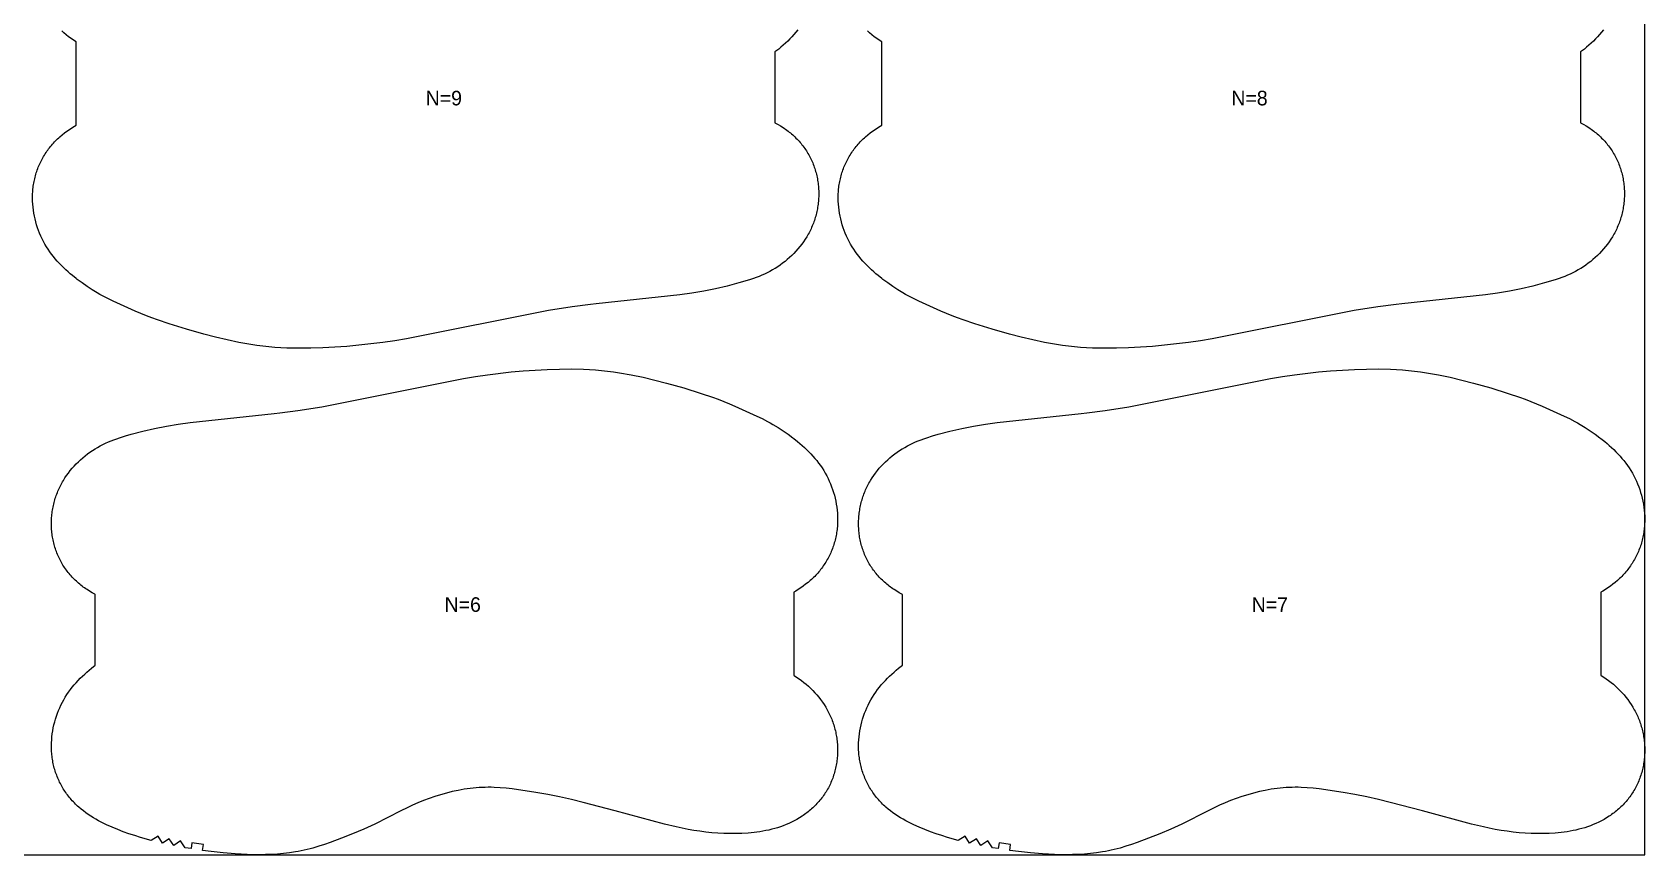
# Model space of a CAD drawing. Header units: inches. Extents: x 1 to 1936, y -76 to 1061.
# Drawn here: x 1384 to 1936, y -76 to 206 of the extents above; entities that cross this region are included whole.
import ezdxf

# ---------------------------------------------------------------- set-up
doc = ezdxf.new("R2010")
doc.units = ezdxf.units.IN

msp = doc.modelspace()

# ---------------------------------------------------------------- linework, layer by layer
at = {"layer": '1'}
for points in [[(1.472, -76.1778), (1936.299, -76.1778), (1936.299, 1060.5025), (1.472, 1060.5025), (1.472, -76.1778)], [(1548.2771, -53.6005), (1546.224, -53.3827), (1544.1665, -53.2155), (1542.1061, -53.1101), (1541.0752, -53.0843), (1540.044, -53.0781), (1539.0128, -53.0929), (1537.982, -53.1285), (1536.9519, -53.1846), (1535.9229, -53.2608), (1534.8955, -53.3567), (1533.87, -53.4721), (1532.8468, -53.6066), (1531.8263, -53.7597), (1530.8089, -53.9311), (1529.7948, -54.1204), (1527.7769, -54.5504), (1525.7735, -55.0454), (1523.7857, -55.6013), (1521.8146, -56.2147), (1519.8626, -56.8854), (1517.9319, -57.6139), (1516.025, -58.4008), (1514.1428, -59.2442), (1512.2806, -60.1325), (1510.1941, -61.1778), (1501.2094, -65.6789), (1497.4535, -67.3891), (1493.6515, -68.9959), (1489.8145, -70.5145), (1485.9439, -71.9483), (1483.9952, -72.6308), (1482.0348, -73.2775), (1480.0599, -73.8734), (1479.066, -74.1477), (1478.0674, -74.4039), (1477.0637, -74.6404), (1476.0554, -74.8575), (1475.0429, -75.0555), (1474.0268, -75.2352), (1471.9853, -75.5416), (1469.9348, -75.781), (1467.8789, -75.9581), (1465.8191, -76.079), (1463.7567, -76.1501), (1461.6931, -76.1778), (1459.6293, -76.1673), (1457.5662, -76.1195), (1455.5045, -76.034), (1453.4448, -75.9105), (1449.3335, -75.5549), (1445.2327, -75.0852), (1442.2425, -74.6892), (1442.2414, -74.6891), (1442.5181, -72.7053), (1438.6031, -72.1187), (1438.2861, -74.0934), (1436.3132, -73.7654), (1434.7075, -71.4476), (1432.3799, -73.0381), (1430.8392, -70.6787), (1428.4687, -72.2013), (1427.0029, -69.7956), (1424.5855, -71.2424), (1420.978, -70.2336), (1419.0033, -69.6319), (1417.041, -68.992), (1415.0944, -68.3075), (1413.1671, -67.5719), (1411.2626, -66.7791), (1409.3852, -65.9238), (1408.4582, -65.4712), (1407.5396, -65.0013), (1406.6301, -64.5133), (1405.7303, -64.0066), (1404.8408, -63.4807), (1403.9636, -62.9343), (1403.1006, -62.3662), (1402.254, -61.7754), (1401.4257, -61.1605), (1400.6177, -60.5204), (1399.8322, -59.8539), (1399.4485, -59.5103), (1399.0712, -59.1598), (1398.7004, -58.802), (1398.3364, -58.4372), (1397.9793, -58.0656), (1397.6291, -57.6871), (1397.286, -57.3021), (1396.9501, -56.9107), (1396.6216, -56.513), (1396.3004, -56.1091), (1395.9869, -55.6993), (1395.6809, -55.2836), (1395.3828, -54.8623), (1395.0926, -54.4354), (1394.8103, -54.0032), (1394.5363, -53.5657), (1394.2704, -53.1232), (1394.0129, -52.6758), (1393.7639, -52.2236), (1393.5234, -51.7669), (1393.2916, -51.3057), (1393.0684, -50.8403), (1392.8541, -50.3708), (1392.6485, -49.8974), (1392.4519, -49.4203), (1392.2643, -48.9396), (1392.0858, -48.4555), (1391.9163, -47.9682), (1391.7561, -47.4778), (1391.6052, -46.9846), (1391.4637, -46.4887), (1391.3316, -45.9902), (1391.209, -45.4893), (1391.0959, -44.9863), (1390.9925, -44.4812), (1390.8987, -43.9743), (1390.8144, -43.4657), (1390.7396, -42.9555), (1390.6741, -42.4441), (1390.6179, -41.9314), (1390.5709, -41.4178), (1390.5331, -40.9033), (1390.5044, -40.3882), (1390.4847, -39.8726), (1390.472, -38.8406), (1390.4945, -37.8087), (1390.5516, -36.7783), (1390.6428, -35.7506), (1390.7675, -34.7267), (1390.9251, -33.7073), (1391.1153, -32.6934), (1391.3373, -31.6858), (1391.5908, -30.6854), (1391.8752, -29.693), (1392.1899, -28.7094), (1392.5346, -27.7357), (1392.9091, -26.7731), (1393.3134, -25.8228), (1393.7474, -24.8861), (1394.2111, -23.9643), (1394.7046, -23.0587), (1395.2277, -22.1705), (1395.7804, -21.3011), (1396.3625, -20.4514), (1396.9722, -19.6213), (1397.6078, -18.8102), (1398.2674, -18.0175), (1398.9491, -17.2429), (1399.651, -16.4857), (1400.3712, -15.7455), (1401.1078, -15.0217), (1401.8592, -14.3139), (1402.6245, -13.6215), (1403.4028, -12.9441), (1404.1935, -12.2811), (1405.472, -11.2645), (1405.472, 12.9824), (1405.3241, 13.0569), (1404.4182, 13.5512), (1403.5291, 14.0755), (1402.6582, 14.6298), (1402.2301, 14.918), (1401.8072, 15.2137), (1401.3896, 15.5168), (1400.9775, 15.8272), (1400.5711, 16.1449), (1400.1705, 16.47), (1399.7761, 16.8023), (1399.3879, 17.1419), (1399.0061, 17.4887), (1398.631, 17.8427), (1398.2627, 18.2039), (1397.9013, 18.5721), (1397.5471, 18.9472), (1397.2001, 19.329), (1396.8605, 19.7175), (1396.5285, 20.1124), (1396.2041, 20.5137), (1395.8875, 20.9211), (1395.579, 21.3346), (1395.2785, 21.754), (1394.9863, 22.1791), (1394.7025, 22.6098), (1394.4272, 23.046), (1394.1606, 23.4875), (1393.9028, 23.9342), (1393.6541, 24.386), (1393.4144, 24.8426), (1393.1838, 25.3039), (1392.9625, 25.7697), (1392.7504, 26.2399), (1392.5475, 26.7141), (1392.3539, 27.1922), (1392.1696, 27.6741), (1391.9947, 28.1594), (1391.8292, 28.6481), (1391.673, 29.1399), (1391.5264, 29.6345), (1391.3892, 30.1319), (1391.2615, 30.6319), (1391.1434, 31.1341), (1391.0349, 31.6385), (1390.936, 32.1448), (1390.8468, 32.6528), (1390.7671, 33.1624), (1390.6971, 33.6734), (1390.6366, 34.1856), (1390.5856, 34.6988), (1390.544, 35.2129), (1390.512, 35.7278), (1390.4893, 36.2431), (1390.476, 36.7589), (1390.472, 37.2748), (1390.4774, 37.7908), (1390.4919, 38.3067), (1390.5158, 38.8222), (1390.5488, 39.3373), (1390.5909, 39.8517), (1390.6422, 40.3653), (1390.7026, 40.878), (1390.7721, 41.3894), (1390.8506, 41.8996), (1390.9381, 42.4083), (1391.0347, 42.9152), (1391.1403, 43.4204), (1391.2549, 43.9235), (1391.3786, 44.4244), (1391.5112, 44.9229), (1391.6528, 45.419), (1391.8033, 45.9122), (1391.9629, 46.4027), (1392.1313, 46.89), (1392.3087, 47.3741), (1392.495, 47.8548), (1392.6902, 48.3319), (1392.8942, 48.8053), (1393.107, 49.2748), (1393.3284, 49.7404), (1393.5583, 50.202), (1393.7964, 50.6594), (1394.0427, 51.1125), (1394.297, 51.5613), (1394.5591, 52.0057), (1395.1062, 52.8808), (1395.683, 53.737), (1396.2881, 54.5736), (1396.9203, 55.3897), (1397.5786, 56.1846), (1398.2621, 56.9578), (1398.9698, 57.7086), (1399.701, 58.4365), (1400.4548, 59.1409), (1401.2305, 59.8213), (1402.027, 60.477), (1402.8437, 61.1075), (1403.6796, 61.7123), (1404.5336, 62.2913), (1405.4049, 62.8443), (1405.472, 62.8842), (1406.2922, 63.3713), (1407.1945, 63.8722), (1408.1107, 64.347), (1409.0398, 64.7954), (1409.9807, 65.2175), (1410.9323, 65.6135), (1411.8935, 65.9855), (1412.8632, 66.3361), (1413.84, 66.6675), (1415.8108, 67.283), (1417.7967, 67.8518), (1421.7893, 68.901), (1425.8073, 69.8391), (1429.8518, 70.6618), (1433.92, 71.3581), (1438.0072, 71.9259), (1466.7354, 74.9943), (1468.6742, 75.2247), (1474.9313, 75.9683), (1483.0781, 77.2952), (1531.6466, 86.9869), (1535.7205, 87.6467), (1539.8066, 88.2308), (1548.0024, 89.2116), (1552.1131, 89.5798), (1556.2306, 89.8633), (1560.3527, 90.0673), (1564.4782, 90.1906), (1568.6058, 90.2247), (1572.7318, 90.1379), (1574.7928, 90.0381), (1576.8515, 89.8978), (1578.9068, 89.7159), (1580.9579, 89.4915), (1583.0039, 89.2245), (1585.0446, 88.9175), (1589.1088, 88.1973), (1593.1495, 87.3567), (1597.1678, 86.4153), (1601.1653, 85.3882), (1607.0891, 83.7025), (1613.0248, 81.8355), (1616.9376, 80.5181), (1618.8791, 79.8195), (1620.8056, 79.083), (1622.7148, 78.3034), (1624.6101, 77.4893), (1629.6315, 75.2247), (1632.1386, 74.094), (1633.9968, 73.1975), (1635.8285, 72.251), (1636.7317, 71.7541), (1637.626, 71.241), (1639.3878, 70.1685), (1641.1145, 69.0383), (1642.8061, 67.8553), (1644.4621, 66.6227), (1644.799, 66.3549), (1646.0776, 65.3383), (1646.8683, 64.6753), (1647.6466, 63.9979), (1648.4118, 63.3055), (1649.1632, 62.5977), (1649.8999, 61.8739), (1650.6201, 61.1337), (1651.322, 60.3765), (1652.0036, 59.6019), (1652.6632, 58.8093), (1653.2988, 57.9981), (1653.9086, 57.168), (1654.4906, 56.3183), (1655.0434, 55.4489), (1655.5665, 54.5608), (1656.0599, 53.6551), (1656.5237, 52.7333), (1656.9577, 51.7966), (1657.362, 50.8463), (1657.7364, 49.8837), (1658.0811, 48.91), (1658.3958, 47.9265), (1658.6802, 46.934), (1658.9337, 45.9336), (1659.1558, 44.926), (1659.3459, 43.9121), (1659.5036, 42.8927), (1659.6282, 41.8688), (1659.7194, 40.8411), (1659.7765, 39.8107), (1659.799, 38.7788), (1659.7863, 37.7468), (1659.7666, 37.2312), (1659.7379, 36.7161), (1659.7001, 36.2016), (1659.6531, 35.688), (1659.5969, 35.1754), (1659.5315, 34.6639), (1659.4566, 34.1538), (1659.3723, 33.6451), (1659.2785, 33.1382), (1659.1751, 32.6331), (1659.0621, 32.1301), (1658.9395, 31.6292), (1658.8074, 31.1308), (1658.6658, 30.6348), (1658.5149, 30.1416), (1658.3547, 29.6512), (1658.1853, 29.1639), (1658.0067, 28.6798), (1657.8191, 28.1991), (1657.6225, 27.722), (1657.417, 27.2486), (1657.2026, 26.7791), (1656.9795, 26.3137), (1656.7476, 25.8525), (1656.5071, 25.3958), (1656.2581, 24.9436), (1656.0006, 24.4962), (1655.7348, 24.0537), (1655.4607, 23.6162), (1655.1785, 23.184), (1654.8882, 22.7572), (1654.5901, 22.3358), (1654.2842, 21.9202), (1653.9706, 21.5103), (1653.6495, 21.1065), (1653.3209, 20.7087), (1652.985, 20.3173), (1652.6419, 19.9323), (1652.2918, 19.5539), (1651.9346, 19.1822), (1651.5706, 18.8174), (1651.1999, 18.4597), (1650.8225, 18.1091), (1650.4388, 17.7655), (1649.6533, 17.099), (1648.8454, 16.4589), (1648.0171, 15.8441), (1647.1704, 15.2532), (1646.3075, 14.6852), (1645.4302, 14.1387), (1644.799, 13.7655), (1644.799, -14.7352), (1644.8662, -14.7751), (1645.7374, -15.3281), (1646.5915, -15.9071), (1647.4274, -16.5119), (1648.244, -17.1424), (1649.0406, -17.7982), (1649.8162, -18.4785), (1650.57, -19.1829), (1651.3012, -19.9108), (1652.009, -20.6616), (1652.6924, -21.4348), (1653.3507, -22.2297), (1653.983, -23.0458), (1654.5881, -23.8824), (1655.1648, -24.7386), (1655.712, -25.6137), (1655.9741, -26.0581), (1656.2283, -26.5069), (1656.4746, -26.9601), (1656.7128, -27.4175), (1656.9426, -27.879), (1657.164, -28.3446), (1657.3768, -28.8141), (1657.5809, -29.2875), (1657.7761, -29.7646), (1657.9624, -30.2453), (1658.1397, -30.7294), (1658.3082, -31.2168), (1658.4677, -31.7072), (1658.6183, -32.2005), (1658.7598, -32.6965), (1658.8925, -33.195), (1659.0161, -33.6959), (1659.1307, -34.199), (1659.2363, -34.7042), (1659.3329, -35.2112), (1659.4205, -35.7198), (1659.499, -36.23), (1659.5684, -36.7414), (1659.6288, -37.2541), (1659.6801, -37.7677), (1659.7223, -38.2821), (1659.7553, -38.7972), (1659.7791, -39.3128), (1659.7937, -39.8286), (1659.799, -40.3446), (1659.795, -40.8605), (1659.7817, -41.3763), (1659.7591, -41.8917), (1659.727, -42.4065), (1659.6855, -42.9206), (1659.6345, -43.4339), (1659.574, -43.946), (1659.5039, -44.457), (1659.4243, -44.9666), (1659.335, -45.4746), (1659.2361, -45.9809), (1659.1276, -46.4853), (1659.0095, -46.9875), (1658.8818, -47.4875), (1658.7447, -47.9849), (1658.598, -48.4796), (1658.4419, -48.9713), (1658.2763, -49.46), (1658.1014, -49.9454), (1657.9171, -50.4272), (1657.7236, -50.9053), (1657.5207, -51.3796), (1657.3085, -51.8497), (1657.0872, -52.3155), (1656.8567, -52.7768), (1656.617, -53.2335), (1656.3682, -53.6852), (1656.1104, -54.1319), (1655.8438, -54.5734), (1655.5686, -55.0096), (1655.2848, -55.4403), (1654.9925, -55.8655), (1654.6921, -56.2848), (1654.3835, -56.6983), (1654.0669, -57.1057), (1653.7426, -57.507), (1653.4105, -57.9019), (1653.0709, -58.2904), (1652.7239, -58.6722), (1652.3697, -59.0473), (1652.0084, -59.4155), (1651.64, -59.7767), (1651.2649, -60.1307), (1650.8832, -60.4775), (1650.495, -60.8171), (1650.1005, -61.1494), (1649.7, -61.4745), (1649.2936, -61.7922), (1648.8815, -62.1026), (1648.4638, -62.4057), (1648.0409, -62.7014), (1647.6128, -62.9896), (1646.742, -63.5439), (1645.8529, -64.0683), (1644.9469, -64.5625), (1644.0256, -65.0266), (1643.0902, -65.4608), (1642.1416, -65.8657), (1641.1812, -66.2417), (1640.2099, -66.5893), (1639.229, -66.909), (1638.2396, -67.2012), (1637.2428, -67.4665), (1636.2396, -67.7054), (1635.2308, -67.9191), (1634.217, -68.1089), (1633.1989, -68.2761), (1632.1772, -68.422), (1631.1526, -68.5479), (1629.097, -68.7448), (1627.0368, -68.8759), (1624.9743, -68.9439), (1622.9111, -68.9501), (1620.8488, -68.8959), (1618.7889, -68.783), (1616.7323, -68.6155), (1614.6799, -68.398), (1612.6324, -68.135), (1610.5908, -67.8302), (1608.5561, -67.4836), (1606.5294, -67.0945), (1604.5119, -66.662), (1600.504, -65.6801), (1583.6218, -61.1778), (1572.5877, -58.2351), (1568.5754, -57.2672), (1564.5463, -56.3716), (1560.5007, -55.5543), (1556.4407, -54.8127), (1548.2771, -53.6005)], [(1824.7771, -53.6005), (1822.724, -53.3827), (1820.6665, -53.2155), (1818.6061, -53.1101), (1817.5752, -53.0843), (1816.544, -53.0781), (1815.5128, -53.0929), (1814.482, -53.1285), (1813.4519, -53.1846), (1812.4229, -53.2608), (1811.3955, -53.3567), (1810.37, -53.4721), (1809.3468, -53.6066), (1808.3263, -53.7597), (1807.3089, -53.9311), (1806.2948, -54.1204), (1804.2769, -54.5504), (1802.2735, -55.0454), (1800.2857, -55.6013), (1798.3146, -56.2147), (1796.3626, -56.8854), (1794.4319, -57.6139), (1792.525, -58.4008), (1790.6428, -59.2442), (1788.7806, -60.1325), (1786.6941, -61.1778), (1777.7094, -65.6789), (1773.9535, -67.3891), (1770.1515, -68.9959), (1766.3145, -70.5145), (1762.4439, -71.9483), (1760.4952, -72.6308), (1758.5348, -73.2775), (1756.5599, -73.8734), (1755.566, -74.1477), (1754.5674, -74.4039), (1753.5637, -74.6404), (1752.5554, -74.8575), (1751.5429, -75.0555), (1750.5268, -75.2352), (1748.4853, -75.5416), (1746.4348, -75.781), (1744.3789, -75.9581), (1742.3191, -76.079), (1740.2567, -76.1501), (1738.1931, -76.1778), (1736.1293, -76.1673), (1734.0662, -76.1195), (1732.0045, -76.034), (1729.9448, -75.9105), (1725.8335, -75.5549), (1721.7327, -75.0852), (1718.7425, -74.6892), (1718.7414, -74.6891), (1719.0181, -72.7053), (1715.1031, -72.1187), (1714.7861, -74.0934), (1712.8132, -73.7654), (1711.2075, -71.4476), (1708.8799, -73.0381), (1707.3392, -70.6787), (1704.9687, -72.2013), (1703.5029, -69.7956), (1701.0855, -71.2424), (1697.478, -70.2336), (1695.5033, -69.6319), (1693.541, -68.992), (1691.5944, -68.3075), (1689.6671, -67.5719), (1687.7626, -66.7791), (1685.8852, -65.9238), (1684.9582, -65.4712), (1684.0396, -65.0013), (1683.1301, -64.5133), (1682.2303, -64.0066), (1681.3408, -63.4807), (1680.4636, -62.9343), (1679.6006, -62.3662), (1678.754, -61.7754), (1677.9257, -61.1605), (1677.1177, -60.5204), (1676.3322, -59.8539), (1675.9485, -59.5103), (1675.5712, -59.1598), (1675.2004, -58.802), (1674.8364, -58.4372), (1674.4793, -58.0656), (1674.1291, -57.6871), (1673.786, -57.3021), (1673.4501, -56.9107), (1673.1216, -56.513), (1672.8004, -56.1091), (1672.4869, -55.6993), (1672.1809, -55.2836), (1671.8828, -54.8623), (1671.5926, -54.4354), (1671.3103, -54.0032), (1671.0363, -53.5657), (1670.7704, -53.1232), (1670.5129, -52.6758), (1670.2639, -52.2236), (1670.0234, -51.7669), (1669.7916, -51.3057), (1669.5684, -50.8403), (1669.3541, -50.3708), (1669.1485, -49.8974), (1668.9519, -49.4203), (1668.7643, -48.9396), (1668.5858, -48.4555), (1668.4163, -47.9682), (1668.2561, -47.4778), (1668.1052, -46.9846), (1667.9637, -46.4887), (1667.8316, -45.9902), (1667.709, -45.4893), (1667.5959, -44.9863), (1667.4925, -44.4812), (1667.3987, -43.9743), (1667.3144, -43.4657), (1667.2396, -42.9555), (1667.1741, -42.4441), (1667.1179, -41.9314), (1667.0709, -41.4178), (1667.0331, -40.9033), (1667.0044, -40.3882), (1666.9847, -39.8726), (1666.972, -38.8406), (1666.9945, -37.8087), (1667.0516, -36.7783), (1667.1428, -35.7506), (1667.2675, -34.7267), (1667.4251, -33.7073), (1667.6153, -32.6934), (1667.8373, -31.6858), (1668.0908, -30.6854), (1668.3752, -29.693), (1668.6899, -28.7094), (1669.0346, -27.7357), (1669.4091, -26.7731), (1669.8134, -25.8228), (1670.2474, -24.8861), (1670.7111, -23.9643), (1671.2046, -23.0587), (1671.7277, -22.1705), (1672.2804, -21.3011), (1672.8625, -20.4514), (1673.4722, -19.6213), (1674.1078, -18.8102), (1674.7674, -18.0175), (1675.4491, -17.2429), (1676.151, -16.4857), (1676.8712, -15.7455), (1677.6078, -15.0217), (1678.3592, -14.3139), (1679.1245, -13.6215), (1679.9028, -12.9441), (1680.6935, -12.2811), (1681.972, -11.2645), (1681.972, 12.9824), (1681.8241, 13.0569), (1680.9182, 13.5512), (1680.0291, 14.0755), (1679.1582, 14.6298), (1678.7301, 14.918), (1678.3072, 15.2137), (1677.8896, 15.5168), (1677.4775, 15.8272), (1677.0711, 16.1449), (1676.6705, 16.47), (1676.2761, 16.8023), (1675.8879, 17.1419), (1675.5061, 17.4887), (1675.131, 17.8427), (1674.7627, 18.2039), (1674.4013, 18.5721), (1674.0471, 18.9472), (1673.7001, 19.329), (1673.3605, 19.7175), (1673.0285, 20.1124), (1672.7041, 20.5137), (1672.3875, 20.9211), (1672.079, 21.3346), (1671.7785, 21.754), (1671.4863, 22.1791), (1671.2025, 22.6098), (1670.9272, 23.046), (1670.6606, 23.4875), (1670.4028, 23.9342), (1670.1541, 24.386), (1669.9144, 24.8426), (1669.6838, 25.3039), (1669.4625, 25.7697), (1669.2504, 26.2399), (1669.0475, 26.7141), (1668.8539, 27.1922), (1668.6696, 27.6741), (1668.4947, 28.1594), (1668.3292, 28.6481), (1668.173, 29.1399), (1668.0264, 29.6345), (1667.8892, 30.1319), (1667.7615, 30.6319), (1667.6434, 31.1341), (1667.5349, 31.6385), (1667.436, 32.1448), (1667.3468, 32.6528), (1667.2671, 33.1624), (1667.1971, 33.6734), (1667.1366, 34.1856), (1667.0856, 34.6988), (1667.044, 35.2129), (1667.012, 35.7278), (1666.9893, 36.2431), (1666.976, 36.7589), (1666.972, 37.2748), (1666.9774, 37.7908), (1666.9919, 38.3067), (1667.0158, 38.8222), (1667.0488, 39.3373), (1667.0909, 39.8517), (1667.1422, 40.3653), (1667.2026, 40.878), (1667.2721, 41.3894), (1667.3506, 41.8996), (1667.4381, 42.4083), (1667.5347, 42.9152), (1667.6403, 43.4204), (1667.7549, 43.9235), (1667.8786, 44.4244), (1668.0112, 44.9229), (1668.1528, 45.419), (1668.3033, 45.9122), (1668.4629, 46.4027), (1668.6313, 46.89), (1668.8087, 47.3741), (1668.995, 47.8548), (1669.1902, 48.3319), (1669.3942, 48.8053), (1669.607, 49.2748), (1669.8284, 49.7404), (1670.0583, 50.202), (1670.2964, 50.6594), (1670.5427, 51.1125), (1670.797, 51.5613), (1671.0591, 52.0057), (1671.6062, 52.8808), (1672.183, 53.737), (1672.7881, 54.5736), (1673.4203, 55.3897), (1674.0786, 56.1846), (1674.7621, 56.9578), (1675.4698, 57.7086), (1676.201, 58.4365), (1676.9548, 59.1409), (1677.7305, 59.8213), (1678.527, 60.477), (1679.3437, 61.1075), (1680.1796, 61.7123), (1681.0336, 62.2913), (1681.9049, 62.8443), (1681.972, 62.8842), (1682.7922, 63.3713), (1683.6945, 63.8722), (1684.6107, 64.347), (1685.5398, 64.7954), (1686.4807, 65.2175), (1687.4323, 65.6135), (1688.3935, 65.9855), (1689.3632, 66.3361), (1690.34, 66.6675), (1692.3108, 67.283), (1694.2967, 67.8518), (1698.2893, 68.901), (1702.3073, 69.8391), (1706.3518, 70.6618), (1710.42, 71.3581), (1714.5072, 71.9259), (1743.2354, 74.9943), (1745.1742, 75.2247), (1751.4313, 75.9683), (1759.5781, 77.2952), (1808.1466, 86.9869), (1812.2205, 87.6467), (1816.3066, 88.2308), (1824.5024, 89.2116), (1828.6131, 89.5798), (1832.7306, 89.8633), (1836.8527, 90.0673), (1840.9782, 90.1906), (1845.1058, 90.2247), (1849.2318, 90.1379), (1851.2928, 90.0381), (1853.3515, 89.8978), (1855.4068, 89.7159), (1857.4579, 89.4915), (1859.5039, 89.2245), (1861.5446, 88.9175), (1865.6088, 88.1973), (1869.6495, 87.3567), (1873.6678, 86.4153), (1877.6653, 85.3882), (1883.5891, 83.7025), (1889.5248, 81.8355), (1893.4376, 80.5181), (1895.3791, 79.8195), (1897.3056, 79.083), (1899.2148, 78.3034), (1901.1101, 77.4893), (1906.1315, 75.2247), (1908.6386, 74.094), (1910.4968, 73.1975), (1912.3285, 72.251), (1913.2317, 71.7541), (1914.126, 71.241), (1915.8878, 70.1685), (1917.6145, 69.0383), (1919.3061, 67.8553), (1920.9621, 66.6227), (1921.299, 66.3549), (1922.5776, 65.3383), (1923.3683, 64.6753), (1924.1466, 63.9979), (1924.9118, 63.3055), (1925.6632, 62.5977), (1926.3999, 61.8739), (1927.1201, 61.1337), (1927.822, 60.3765), (1928.5036, 59.6019), (1929.1632, 58.8093), (1929.7988, 57.9981), (1930.4086, 57.168), (1930.9906, 56.3183), (1931.5434, 55.4489), (1932.0665, 54.5608), (1932.5599, 53.6551), (1933.0237, 52.7333), (1933.4577, 51.7966), (1933.862, 50.8463), (1934.2364, 49.8837), (1934.5811, 48.91), (1934.8958, 47.9265), (1935.1802, 46.934), (1935.4337, 45.9336), (1935.6558, 44.926), (1935.8459, 43.9121), (1936.0036, 42.8927), (1936.1282, 41.8688), (1936.2194, 40.8411), (1936.2765, 39.8107), (1936.299, 38.7788), (1936.2863, 37.7468), (1936.2666, 37.2312), (1936.2379, 36.7161), (1936.2001, 36.2016), (1936.1531, 35.688), (1936.0969, 35.1754), (1936.0315, 34.6639), (1935.9566, 34.1538), (1935.8723, 33.6451), (1935.7785, 33.1382), (1935.6751, 32.6331), (1935.5621, 32.1301), (1935.4395, 31.6292), (1935.3074, 31.1308), (1935.1658, 30.6348), (1935.0149, 30.1416), (1934.8547, 29.6512), (1934.6853, 29.1639), (1934.5067, 28.6798), (1934.3191, 28.1991), (1934.1225, 27.722), (1933.917, 27.2486), (1933.7026, 26.7791), (1933.4795, 26.3137), (1933.2476, 25.8525), (1933.0071, 25.3958), (1932.7581, 24.9436), (1932.5006, 24.4962), (1932.2348, 24.0537), (1931.9607, 23.6162), (1931.6785, 23.184), (1931.3882, 22.7572), (1931.0901, 22.3358), (1930.7842, 21.9202), (1930.4706, 21.5103), (1930.1495, 21.1065), (1929.8209, 20.7087), (1929.485, 20.3173), (1929.1419, 19.9323), (1928.7918, 19.5539), (1928.4346, 19.1822), (1928.0706, 18.8174), (1927.6999, 18.4597), (1927.3225, 18.1091), (1926.9388, 17.7655), (1926.1533, 17.099), (1925.3454, 16.4589), (1924.5171, 15.8441), (1923.6704, 15.2532), (1922.8075, 14.6852), (1921.9302, 14.1387), (1921.299, 13.7655), (1921.299, -14.7352), (1921.3662, -14.7751), (1922.2374, -15.3281), (1923.0915, -15.9071), (1923.9274, -16.5119), (1924.744, -17.1424), (1925.5406, -17.7982), (1926.3162, -18.4785), (1927.07, -19.1829), (1927.8012, -19.9108), (1928.509, -20.6616), (1929.1924, -21.4348), (1929.8507, -22.2297), (1930.483, -23.0458), (1931.0881, -23.8824), (1931.6648, -24.7386), (1932.212, -25.6137), (1932.4741, -26.0581), (1932.7283, -26.5069), (1932.9746, -26.9601), (1933.2128, -27.4175), (1933.4426, -27.879), (1933.664, -28.3446), (1933.8768, -28.8141), (1934.0809, -29.2875), (1934.2761, -29.7646), (1934.4624, -30.2453), (1934.6397, -30.7294), (1934.8082, -31.2168), (1934.9677, -31.7072), (1935.1183, -32.2005), (1935.2598, -32.6965), (1935.3925, -33.195), (1935.5161, -33.6959), (1935.6307, -34.199), (1935.7363, -34.7042), (1935.8329, -35.2112), (1935.9205, -35.7198), (1935.999, -36.23), (1936.0684, -36.7414), (1936.1288, -37.2541), (1936.1801, -37.7677), (1936.2223, -38.2821), (1936.2553, -38.7972), (1936.2791, -39.3128), (1936.2937, -39.8286), (1936.299, -40.3446), (1936.295, -40.8605), (1936.2817, -41.3763), (1936.2591, -41.8917), (1936.227, -42.4065), (1936.1855, -42.9206), (1936.1345, -43.4339), (1936.074, -43.946), (1936.0039, -44.457), (1935.9243, -44.9666), (1935.835, -45.4746), (1935.7361, -45.9809), (1935.6276, -46.4853), (1935.5095, -46.9875), (1935.3818, -47.4875), (1935.2447, -47.9849), (1935.098, -48.4796), (1934.9419, -48.9713), (1934.7763, -49.46), (1934.6014, -49.9454), (1934.4171, -50.4272), (1934.2236, -50.9053), (1934.0207, -51.3796), (1933.8085, -51.8497), (1933.5872, -52.3155), (1933.3567, -52.7768), (1933.117, -53.2335), (1932.8682, -53.6852), (1932.6104, -54.1319), (1932.3438, -54.5734), (1932.0686, -55.0096), (1931.7848, -55.4403), (1931.4925, -55.8655), (1931.1921, -56.2848), (1930.8835, -56.6983), (1930.5669, -57.1057), (1930.2426, -57.507), (1929.9105, -57.9019), (1929.5709, -58.2904), (1929.2239, -58.6722), (1928.8697, -59.0473), (1928.5084, -59.4155), (1928.14, -59.7767), (1927.7649, -60.1307), (1927.3832, -60.4775), (1926.995, -60.8171), (1926.6005, -61.1494), (1926.2, -61.4745), (1925.7936, -61.7922), (1925.3815, -62.1026), (1924.9638, -62.4057), (1924.5409, -62.7014), (1924.1128, -62.9896), (1923.242, -63.5439), (1922.3529, -64.0683), (1921.4469, -64.5625), (1920.5256, -65.0266), (1919.5902, -65.4608), (1918.6416, -65.8657), (1917.6812, -66.2417), (1916.7099, -66.5893), (1915.729, -66.909), (1914.7396, -67.2012), (1913.7428, -67.4665), (1912.7396, -67.7054), (1911.7308, -67.9191), (1910.717, -68.1089), (1909.6989, -68.2761), (1908.6772, -68.422), (1907.6526, -68.5479), (1905.597, -68.7448), (1903.5368, -68.8759), (1901.4743, -68.9439), (1899.4111, -68.9501), (1897.3488, -68.8959), (1895.2889, -68.783), (1893.2323, -68.6155), (1891.1799, -68.398), (1889.1324, -68.135), (1887.0908, -67.8302), (1885.0561, -67.4836), (1883.0294, -67.0945), (1881.0119, -66.662), (1877.004, -65.6801), (1860.1218, -61.1778), (1849.0877, -58.2351), (1845.0754, -57.2672), (1841.0463, -56.3716), (1837.0007, -55.5543), (1832.9407, -54.8127), (1824.7771, -53.6005)]]:
    msp.add_lwpolyline(points, close=True, dxfattribs=at)
for points in [[(1646.1912, 206.3349), (1645.5316, 205.5422), (1644.8499, 204.7676), (1644.148, 204.0104), (1643.4278, 203.2702), (1642.6912, 202.5464), (1641.9398, 201.8386), (1641.1746, 201.1462), (1640.3962, 200.4688), (1639.6055, 199.8059), (1638.327, 198.7892), (1638.327, 174.5423), (1638.4749, 174.4678), (1639.3808, 173.9735), (1640.27, 173.4492), (1641.1408, 172.8949), (1641.5689, 172.6067), (1641.9918, 172.311), (1642.4094, 172.0079), (1642.8215, 171.6975), (1643.228, 171.3798), (1643.6285, 171.0547), (1644.0229, 170.7224), (1644.4111, 170.3828), (1644.7929, 170.036), (1645.168, 169.682), (1645.5363, 169.3208), (1645.8977, 168.9526), (1646.2519, 168.5775), (1646.5989, 168.1957), (1646.9385, 167.8072), (1647.2705, 167.4123), (1647.5949, 167.011), (1647.9115, 166.6036), (1648.2201, 166.1901), (1648.5205, 165.7708), (1648.8127, 165.3456), (1649.0965, 164.9149), (1649.3718, 164.4787), (1649.6384, 164.0372), (1649.8962, 163.5905), (1650.1449, 163.1387), (1650.3846, 162.6821), (1650.6152, 162.2208), (1650.8365, 161.755), (1651.0486, 161.2848), (1651.2515, 160.8106), (1651.4451, 160.3325), (1651.6294, 159.8506), (1651.8043, 159.3653), (1651.9699, 158.8766), (1652.126, 158.3849), (1652.2726, 157.8902), (1652.4098, 157.3928), (1652.5375, 156.8928), (1652.6556, 156.3906), (1652.7641, 155.8862), (1652.863, 155.3799), (1652.9523, 154.8719), (1653.0319, 154.3623), (1653.1019, 153.8513), (1653.1625, 153.3391), (1653.2134, 152.8259), (1653.255, 152.3118), (1653.287, 151.7969), (1653.3097, 151.2816), (1653.323, 150.7658), (1653.327, 150.2499), (1653.3217, 149.7339), (1653.3071, 149.218), (1653.2832, 148.7025), (1653.2502, 148.1874), (1653.2081, 147.673), (1653.1568, 147.1594), (1653.0964, 146.6467), (1653.027, 146.1353), (1652.9485, 145.6251), (1652.8609, 145.1164), (1652.7643, 144.6095), (1652.6587, 144.1043), (1652.5441, 143.6012), (1652.4204, 143.1003), (1652.2878, 142.6018), (1652.1462, 142.1058), (1651.9957, 141.6125), (1651.8362, 141.1221), (1651.6677, 140.6347), (1651.4903, 140.1506), (1651.304, 139.6699), (1651.1088, 139.1928), (1650.9048, 138.7194), (1650.692, 138.2499), (1650.4706, 137.7843), (1650.2407, 137.3227), (1650.0026, 136.8653), (1649.7563, 136.4122), (1649.502, 135.9634), (1649.2399, 135.519), (1648.6928, 134.6439), (1648.116, 133.7877), (1647.5109, 132.9511), (1646.8787, 132.135), (1646.2204, 131.3401), (1645.5369, 130.5669), (1644.8292, 129.8161), (1644.098, 129.0882), (1643.3442, 128.3838), (1642.5686, 127.7034), (1641.772, 127.0477), (1640.9554, 126.4172), (1640.1195, 125.8124), (1639.2654, 125.2334), (1638.3941, 124.6804), (1638.327, 124.6405), (1637.5068, 124.1534), (1636.6045, 123.6525), (1635.6883, 123.1777), (1634.7592, 122.7293), (1633.8183, 122.3072), (1632.8667, 121.9112), (1631.9055, 121.5392), (1630.9359, 121.1886), (1629.959, 120.8572), (1627.9882, 120.2417), (1626.0023, 119.6729), (1622.0097, 118.6238), (1617.9917, 117.6856), (1613.9472, 116.8629), (1609.879, 116.1666), (1605.7918, 115.5988), (1577.0636, 112.5304), (1575.1248, 112.3), (1568.8677, 111.5565), (1560.7209, 110.2295), (1512.1524, 100.5378), (1508.0785, 99.878), (1503.9924, 99.2939), (1495.7966, 98.3131), (1491.6859, 97.9449), (1487.5684, 97.6614), (1483.4464, 97.4574), (1479.3209, 97.3341), (1475.1932, 97.3), (1471.0672, 97.3868), (1469.0062, 97.4866), (1466.9475, 97.6269), (1464.8922, 97.8088), (1462.8411, 98.0332), (1460.7951, 98.3002), (1458.7544, 98.6072), (1454.6902, 99.3274), (1450.6495, 100.168), (1446.6312, 101.1094), (1442.6337, 102.1365), (1436.7099, 103.8222), (1430.7743, 105.6892), (1426.8615, 107.0066), (1424.9199, 107.7052), (1422.9934, 108.4417), (1421.0843, 109.2213), (1419.1889, 110.0354), (1414.1675, 112.3), (1411.6604, 113.4307), (1409.8022, 114.3272), (1407.9705, 115.2737), (1407.0673, 115.7706), (1406.1731, 116.2837), (1404.4112, 117.3562), (1402.6846, 118.4864), (1400.9929, 119.6694), (1399.3369, 120.902), (1399, 121.1698), (1397.7214, 122.1864), (1396.9308, 122.8494), (1396.1524, 123.5268), (1395.3872, 124.2192), (1394.6358, 124.927), (1393.8991, 125.6508), (1393.1789, 126.391), (1392.4771, 127.1482), (1391.7954, 127.9228), (1391.1358, 128.7154), (1390.5002, 129.5266), (1389.8904, 130.3567), (1389.3084, 131.2064), (1388.7556, 132.0758), (1388.2325, 132.9639), (1387.7391, 133.8696), (1387.2753, 134.7914), (1386.8413, 135.7281), (1386.4371, 136.6784), (1386.0626, 137.641), (1385.7179, 138.6147), (1385.4032, 139.5982), (1385.1188, 140.5907), (1384.8653, 141.5911), (1384.6432, 142.5987), (1384.4531, 143.6126), (1384.2955, 144.632), (1384.1708, 145.6559), (1384.0796, 146.6836), (1384.0225, 147.714), (1384, 148.7459), (1384.0127, 149.7779), (1384.0324, 150.2935), (1384.0611, 150.8086), (1384.0989, 151.3231), (1384.1459, 151.8367), (1384.2021, 152.3493), (1384.2676, 152.8608), (1384.3424, 153.3709), (1384.4267, 153.8796), (1384.5205, 154.3865), (1384.6239, 154.8916), (1384.7369, 155.3946), (1384.8595, 155.8955), (1384.9917, 156.3939), (1385.1332, 156.8899), (1385.2841, 157.3831), (1385.4443, 157.8735), (1385.6137, 158.3608), (1385.7923, 158.8449), (1385.9799, 159.3256), (1386.1765, 159.8027), (1386.382, 160.2761), (1386.5964, 160.7456), (1386.8196, 161.211), (1387.0514, 161.6722), (1387.2919, 162.1289), (1387.5409, 162.5811), (1387.7984, 163.0285), (1388.0642, 163.471), (1388.3383, 163.9085), (1388.6205, 164.3407), (1388.9108, 164.7675), (1389.2089, 165.1889), (1389.5148, 165.6045), (1389.8284, 166.0144), (1390.1495, 166.4182), (1390.4781, 166.816), (1390.814, 167.2074), (1391.1571, 167.5924), (1391.5072, 167.9709), (1391.8644, 168.3425), (1392.2284, 168.7073), (1392.5991, 169.065), (1392.9765, 169.4156), (1393.3602, 169.7592), (1394.1457, 170.4257), (1394.9536, 171.0658), (1395.7819, 171.6806), (1396.6286, 172.2715), (1397.4916, 172.8395), (1398.3688, 173.386), (1399, 173.7592), (1399, 202.2599), (1398.9328, 202.2998), (1398.0616, 202.8528), (1397.2075, 203.4318), (1396.3716, 204.0366), (1395.555, 204.6671), (1394.7584, 205.3229), (1393.9828, 206.0032)], [(1922.1912, 206.3349), (1921.5316, 205.5422), (1920.8499, 204.7676), (1920.148, 204.0104), (1919.4278, 203.2702), (1918.6912, 202.5464), (1917.9398, 201.8386), (1917.1746, 201.1462), (1916.3962, 200.4688), (1915.6055, 199.8059), (1914.327, 198.7892), (1914.327, 174.5423), (1914.4749, 174.4678), (1915.3808, 173.9735), (1916.27, 173.4492), (1917.1408, 172.8949), (1917.5689, 172.6067), (1917.9918, 172.311), (1918.4094, 172.0079), (1918.8215, 171.6975), (1919.228, 171.3798), (1919.6285, 171.0547), (1920.0229, 170.7224), (1920.4111, 170.3828), (1920.7929, 170.036), (1921.168, 169.682), (1921.5363, 169.3208), (1921.8977, 168.9526), (1922.2519, 168.5775), (1922.5989, 168.1957), (1922.9385, 167.8072), (1923.2705, 167.4123), (1923.5949, 167.011), (1923.9115, 166.6036), (1924.2201, 166.1901), (1924.5205, 165.7708), (1924.8127, 165.3456), (1925.0965, 164.9149), (1925.3718, 164.4787), (1925.6384, 164.0372), (1925.8962, 163.5905), (1926.1449, 163.1387), (1926.3846, 162.6821), (1926.6152, 162.2208), (1926.8365, 161.755), (1927.0486, 161.2848), (1927.2515, 160.8106), (1927.4451, 160.3325), (1927.6294, 159.8506), (1927.8043, 159.3653), (1927.9699, 158.8766), (1928.126, 158.3849), (1928.2726, 157.8902), (1928.4098, 157.3928), (1928.5375, 156.8928), (1928.6556, 156.3906), (1928.7641, 155.8862), (1928.863, 155.3799), (1928.9523, 154.8719), (1929.0319, 154.3623), (1929.1019, 153.8513), (1929.1625, 153.3391), (1929.2134, 152.8259), (1929.255, 152.3118), (1929.287, 151.7969), (1929.3097, 151.2816), (1929.323, 150.7658), (1929.327, 150.2499), (1929.3217, 149.7339), (1929.3071, 149.218), (1929.2832, 148.7025), (1929.2502, 148.1874), (1929.2081, 147.673), (1929.1568, 147.1594), (1929.0964, 146.6467), (1929.027, 146.1353), (1928.9485, 145.6251), (1928.8609, 145.1164), (1928.7643, 144.6095), (1928.6587, 144.1043), (1928.5441, 143.6012), (1928.4204, 143.1003), (1928.2878, 142.6018), (1928.1462, 142.1058), (1927.9957, 141.6125), (1927.8362, 141.1221), (1927.6677, 140.6347), (1927.4903, 140.1506), (1927.304, 139.6699), (1927.1088, 139.1928), (1926.9048, 138.7194), (1926.692, 138.2499), (1926.4706, 137.7843), (1926.2407, 137.3227), (1926.0026, 136.8653), (1925.7563, 136.4122), (1925.502, 135.9634), (1925.2399, 135.519), (1924.6928, 134.6439), (1924.116, 133.7877), (1923.5109, 132.9511), (1922.8787, 132.135), (1922.2204, 131.3401), (1921.5369, 130.5669), (1920.8292, 129.8161), (1920.098, 129.0882), (1919.3442, 128.3838), (1918.5686, 127.7034), (1917.772, 127.0477), (1916.9554, 126.4172), (1916.1195, 125.8124), (1915.2654, 125.2334), (1914.3941, 124.6804), (1914.327, 124.6405), (1913.5068, 124.1534), (1912.6045, 123.6525), (1911.6883, 123.1777), (1910.7592, 122.7293), (1909.8183, 122.3072), (1908.8667, 121.9112), (1907.9055, 121.5392), (1906.9359, 121.1886), (1905.959, 120.8572), (1903.9882, 120.2417), (1902.0023, 119.6729), (1898.0097, 118.6238), (1893.9917, 117.6856), (1889.9472, 116.8629), (1885.879, 116.1666), (1881.7918, 115.5988), (1853.0636, 112.5304), (1851.1248, 112.3), (1844.8677, 111.5565), (1836.7209, 110.2295), (1788.1524, 100.5378), (1784.0785, 99.878), (1779.9924, 99.2939), (1771.7966, 98.3131), (1767.6859, 97.9449), (1763.5684, 97.6614), (1759.4464, 97.4574), (1755.3209, 97.3341), (1751.1932, 97.3), (1747.0672, 97.3868), (1745.0062, 97.4866), (1742.9475, 97.6269), (1740.8922, 97.8088), (1738.8411, 98.0332), (1736.7951, 98.3002), (1734.7544, 98.6072), (1730.6902, 99.3274), (1726.6495, 100.168), (1722.6312, 101.1094), (1718.6337, 102.1365), (1712.7099, 103.8222), (1706.7743, 105.6892), (1702.8615, 107.0066), (1700.9199, 107.7052), (1698.9934, 108.4417), (1697.0843, 109.2213), (1695.1889, 110.0354), (1690.1675, 112.3), (1687.6604, 113.4307), (1685.8022, 114.3272), (1683.9705, 115.2737), (1683.0673, 115.7706), (1682.1731, 116.2837), (1680.4112, 117.3562), (1678.6846, 118.4864), (1676.9929, 119.6694), (1675.3369, 120.902), (1675, 121.1698), (1673.7214, 122.1864), (1672.9308, 122.8494), (1672.1524, 123.5268), (1671.3872, 124.2192), (1670.6358, 124.927), (1669.8991, 125.6508), (1669.1789, 126.391), (1668.4771, 127.1482), (1667.7954, 127.9228), (1667.1358, 128.7154), (1666.5002, 129.5266), (1665.8904, 130.3567), (1665.3084, 131.2064), (1664.7556, 132.0758), (1664.2325, 132.9639), (1663.7391, 133.8696), (1663.2753, 134.7914), (1662.8413, 135.7281), (1662.4371, 136.6784), (1662.0626, 137.641), (1661.7179, 138.6147), (1661.4032, 139.5982), (1661.1188, 140.5907), (1660.8653, 141.5911), (1660.6432, 142.5987), (1660.4531, 143.6126), (1660.2955, 144.632), (1660.1708, 145.6559), (1660.0796, 146.6836), (1660.0225, 147.714), (1660, 148.7459), (1660.0127, 149.7779), (1660.0324, 150.2935), (1660.0611, 150.8086), (1660.0989, 151.3231), (1660.1459, 151.8367), (1660.2021, 152.3493), (1660.2676, 152.8608), (1660.3424, 153.3709), (1660.4267, 153.8796), (1660.5205, 154.3865), (1660.6239, 154.8916), (1660.7369, 155.3946), (1660.8595, 155.8955), (1660.9917, 156.3939), (1661.1332, 156.8899), (1661.2841, 157.3831), (1661.4443, 157.8735), (1661.6137, 158.3608), (1661.7923, 158.8449), (1661.9799, 159.3256), (1662.1765, 159.8027), (1662.382, 160.2761), (1662.5964, 160.7456), (1662.8196, 161.211), (1663.0514, 161.6722), (1663.2919, 162.1289), (1663.5409, 162.5811), (1663.7984, 163.0285), (1664.0642, 163.471), (1664.3383, 163.9085), (1664.6205, 164.3407), (1664.9108, 164.7675), (1665.2089, 165.1889), (1665.5148, 165.6045), (1665.8284, 166.0144), (1666.1495, 166.4182), (1666.4781, 166.816), (1666.814, 167.2074), (1667.1571, 167.5924), (1667.5072, 167.9709), (1667.8644, 168.3425), (1668.2284, 168.7073), (1668.5991, 169.065), (1668.9765, 169.4156), (1669.3602, 169.7592), (1670.1457, 170.4257), (1670.9536, 171.0658), (1671.7819, 171.6806), (1672.6286, 172.2715), (1673.4916, 172.8395), (1674.3688, 173.386), (1675, 173.7592), (1675, 202.2599), (1674.9328, 202.2998), (1674.0616, 202.8528), (1673.2075, 203.4318), (1672.3716, 204.0366), (1671.555, 204.6671), (1670.7584, 205.3229), (1669.9828, 206.0032)]]:
    msp.add_lwpolyline(points, dxfattribs=at)

# ---------------------------------------------------------------- texts
for s, p in [('N=9', (1518.6635, 180.5012)), ('N=8', (1794.6635, 180.5012)), ('N=6', (1525.1355, 7.0235)), ('N=7', (1801.6355, 7.0235))]:
    msp.add_text(s, height=5, dxfattribs=at).set_placement(p)

doc.saveas('drawing.dxf')
